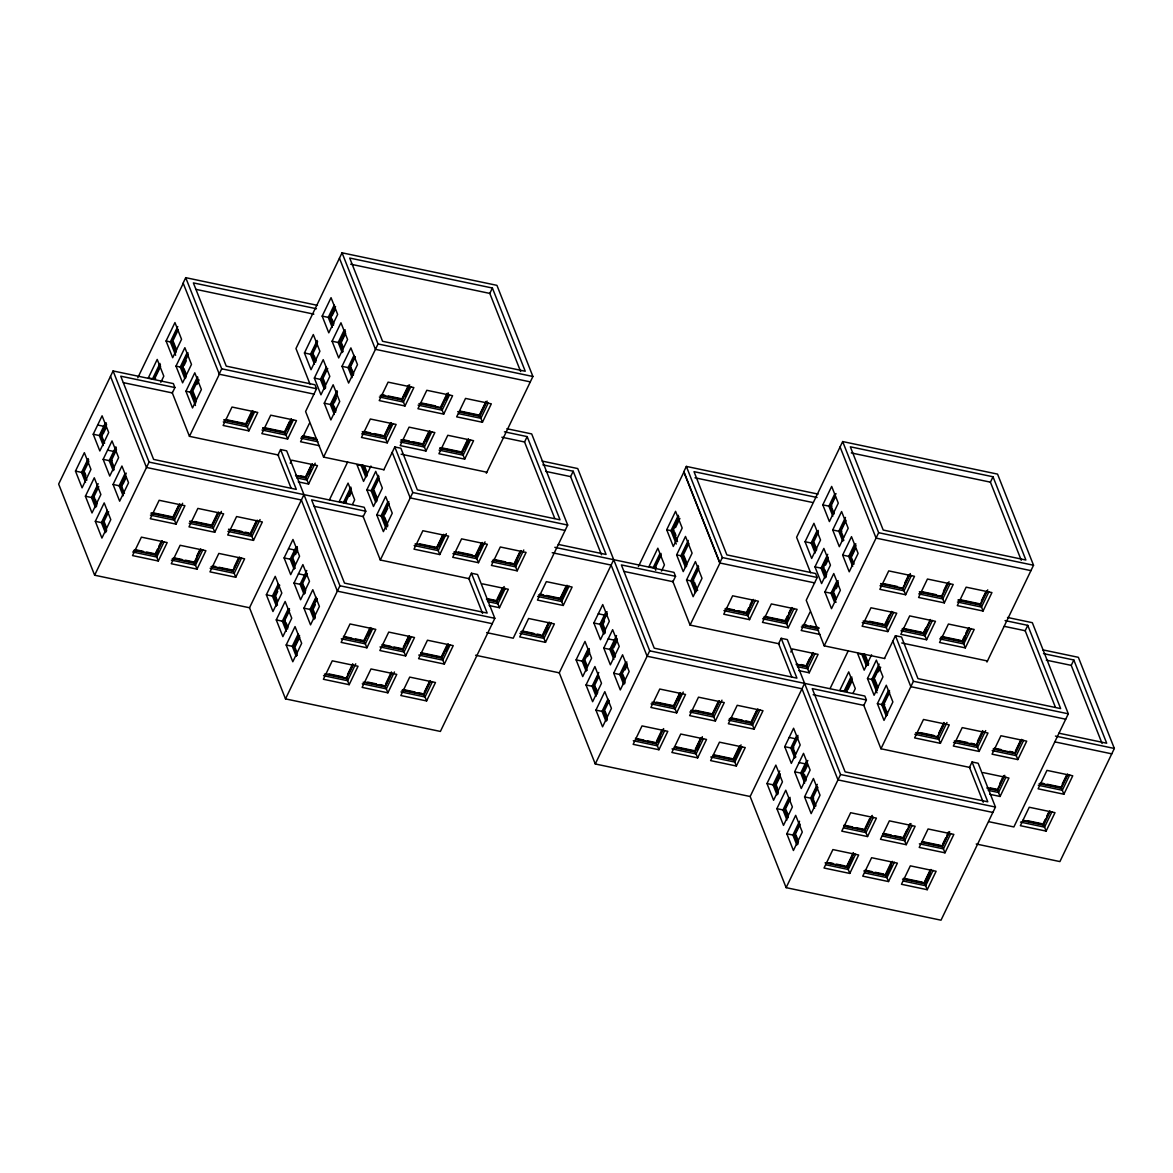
<?xml version="1.0" encoding="UTF-8"?>
<svg xmlns="http://www.w3.org/2000/svg" width="1173" height="1173" viewBox="0 0 1173 1173"><rect width="100%" height="100%" fill="white"/><g stroke="black" fill="none" stroke-linecap="round" stroke-linejoin="round"><path stroke-width="1.5" d="M123.4 382.662L172.328 392.94L174.909 387.559L173.355 383.6L113.092 370.947L58.65 484.082L94.632 575.21L249.512 607.761L285.508 698.888L440.388 731.439L494.83 618.303L477.543 574.506L471.443 573.23L468.848 578.612L482.616 613.479M75.483 471.106L84.353 452.675L90.951 469.391L82.081 487.836L75.483 471.106L82.447 472.572M93.224 434.245L102.095 415.814L108.708 432.529L99.837 450.96L93.224 434.245L100.189 435.711M88.239 458.57L81.582 472.396L85.541 482.426M105.233 423.233L99.324 435.52L103.283 445.549M85.966 479.933L82.828 471.957L88.679 459.801M103.723 443.057L100.57 435.095L106.42 422.925M88.855 461.517L83.738 472.162L86.89 480.124M106.611 424.641L101.479 435.286L104.632 443.247M103.121 433.951L106.054 427.881M317.458 305.347L185.715 277.664L183.135 283.06L219.336 374.246L189.454 436.341L278.719 455.095M137.784 377.779L183.355 283.104M85.409 496.223L94.28 477.792L100.878 494.507L92.007 512.953L85.409 496.223L92.359 497.689M103.151 459.361L112.022 440.916L118.62 457.646L109.749 476.077L103.151 459.361L110.115 460.828M166.082 341.006L174.953 322.575L181.551 339.29L172.68 357.721L166.082 341.006L172.167 342.281M98.151 483.687L91.494 497.513L95.453 507.542M115.892 446.81L109.236 460.637L113.195 470.666M96.523 506.648L92.74 497.073L97.858 486.443M114.265 469.772L110.482 460.212L116.347 448.042M98.781 486.634L93.649 497.279L96.802 505.24M116.523 449.758L111.406 460.403L113.913 466.781M152.607 378.776L159.997 363.41M177.739 326.534L170.349 341.9L175.627 355.272M160.437 364.656L153.854 378.336L155.672 378.732M175.994 352.633L171.595 341.475L177.446 329.305M154.763 378.542L160.613 366.372M178.355 329.496L172.504 341.666L176.287 351.226M160.848 382.31L163.809 376.166L157.211 359.437L148.341 377.882L153.56 378.982M95.321 521.34L104.192 502.909L110.79 519.624L101.919 538.07L95.321 521.34L102.286 522.806M113.063 484.478L121.933 466.033L128.546 482.763L119.661 501.194L113.063 484.478L120.027 485.945M175.994 366.123L184.865 347.692L191.478 364.407L182.607 382.838L175.994 366.123L181.214 367.222M107.33 510.343L101.406 522.63L105.379 532.659M125.071 473.467L119.162 485.754L123.121 495.783M106.435 531.765L102.652 522.19L107.784 511.56M123.546 493.29L120.408 485.329L126.259 473.159M108.693 511.751L103.576 522.381L106.714 530.357M125.702 476.399L121.318 485.519L124.47 493.481M122.96 484.185L125.892 478.1M186.918 353.19L180.261 367.017L184.879 378.718M185.921 377.75L181.507 366.592L188.091 352.912M188.281 354.613L182.416 366.782L186.199 376.342M184.073 365.448L186.258 360.888M94.632 575.21L149.088 462.089L113.092 370.947M185.921 391.239L194.791 372.809L201.389 389.524L192.519 407.955L185.921 391.239L192.005 392.515M197.577 376.768L190.187 392.134L195.466 405.506M195.832 402.867L191.434 391.709L198.017 378.029M198.193 379.729L192.343 391.899L196.111 401.459M196.917 384.495L199.102 379.92M185.715 277.664L221.712 368.806L219.116 374.187L313.968 394.113M133.575 550.401L155.686 555.049L155.232 553.861L157.417 549.301M158.883 546.266L161.082 541.706M151.317 513.525L173.443 518.173L172.974 516.985L178.824 504.83M162.05 540.768L155.452 554.448L135.042 550.166M179.792 503.906L173.208 517.586L151.082 512.938M155.686 555.049L162.285 541.369M173.443 518.173L180.026 504.493M156.273 555.855L158.487 551.251M164.132 541.691L156.742 557.043L132.696 551.999M182.621 503.276L174.484 520.182L150.437 515.123M158.296 561.002L167.182 542.571L141.405 537.146L132.534 555.591L158.296 561.002L156.434 556.251M176.053 524.126L184.923 505.695L159.147 500.284L150.276 518.715L176.053 524.126L174.015 518.994M224.175 420.301L246.286 424.949L245.817 423.761L251.667 411.591M252.635 410.667L246.051 424.347L223.94 419.699M246.286 424.949L252.869 411.254M249.087 421.151L253.529 411.928M254.732 411.576L247.342 426.943L223.281 421.884M248.896 430.887L257.767 412.456L232.005 407.046L223.119 425.476L248.896 430.887L246.873 425.755M486.326 473.291L532.909 376.489L496.927 285.347L342.047 252.811L295.963 348.542L309.965 383.996M196.873 555.914L199.791 549.829M190.041 521.662L212.152 526.31L211.683 525.123L217.548 512.968M200.759 548.905L194.175 562.585L173.765 558.304M218.515 512.029L211.917 525.724L189.806 521.076M172.299 558.539L194.41 563.187L200.994 549.507M212.152 526.31L218.75 512.63M194.997 563.993L197.211 559.389M202.856 549.814L195.466 565.181L171.405 560.122M221.345 511.413L213.207 528.305L189.146 523.261M197.02 569.14L205.891 550.694L180.129 545.284L171.258 563.714L197.02 569.14L195.158 564.389M214.762 532.263L223.647 513.833L197.87 508.408L189 526.853L214.762 532.263L212.738 527.132M304.437 352.985L313.308 334.54L319.906 351.27L311.036 369.7L304.437 352.985L311.402 354.437M322.179 316.109L331.05 297.678L337.648 314.393L328.777 332.824L322.179 316.109L329.144 317.575M317.179 340.434L310.522 354.261L314.481 364.29M334.188 305.097L328.264 317.384L332.238 327.414M314.921 361.797L311.769 353.835L317.619 341.666M332.663 324.936L329.51 316.959L334.642 306.314M317.077 344.906L312.678 354.026L315.83 361.988M335.551 306.505L330.434 317.15L333.572 325.126M332.076 315.816L335.009 309.745M262.899 428.424L285.01 433.072L284.54 431.884L289.658 421.254M291.359 418.805L284.775 432.485L262.664 427.837M285.01 433.072L291.593 419.391M287.81 429.289L292.238 420.066M293.455 419.714L286.065 435.08L262.004 430.022M314.349 378.102L323.22 359.656L329.818 376.386L320.947 394.817L314.349 378.102L322.267 379.759M332.091 341.226L340.962 322.795L347.575 339.51L338.689 357.941L332.091 341.226L340.009 342.883M285.508 698.888L339.95 585.767L286.667 450.828L280.582 449.552L277.986 454.933L291.095 488.144M287.62 439.025L296.49 420.594L270.714 415.183L261.843 433.614L287.62 439.025L285.596 433.893M326.358 367.09L320.449 379.378L324.408 389.407M344.1 330.214L338.191 342.501L342.149 352.53M316.446 308.748L193.369 282.898L226.242 366.137L314.994 384.773L316.549 388.732L305.596 411.518L323.587 457.089L384.114 469.801M325.464 388.512L321.695 378.952L326.812 368.307M345.287 329.906L339.437 342.076L343.205 351.636M327.722 368.498L322.604 379.143L325.757 387.105M345.463 331.622L340.346 342.267L342.868 348.645M345.654 333.337L341.255 342.457L343.146 347.237M234.131 567.087L238.515 557.967M256.257 521.091L250.406 533.26L250.875 534.448L228.764 529.8M239.483 557.043L232.899 570.723L212.489 566.442M257.224 520.167L250.641 533.847L228.53 529.214M211.023 566.676L233.134 571.31L239.717 557.63M250.875 534.448L257.459 520.768M241.579 557.952L234.189 573.318L210.128 568.26M260.054 519.551L251.931 536.442L227.87 531.398M290.215 463.262L291.696 460.183L317.472 465.593L308.587 484.038L298.279 481.868M309.437 423.306L300.567 441.752L319.467 445.725M235.744 577.263L244.614 558.832L218.838 553.421L209.967 571.852L235.744 577.263L233.867 572.527M253.485 540.401L262.356 521.956L236.594 516.545L227.709 534.991L253.485 540.401L251.462 535.255M324.261 403.219L333.147 384.773L339.745 401.489L330.874 419.934L324.261 403.219L331.226 404.67M342.017 366.343L350.888 347.912L357.486 364.627L348.616 383.058L342.017 366.343L348.982 367.809M337.018 390.668L330.361 404.494L334.32 414.524M354.026 355.331L348.102 367.618L352.061 377.647M334.76 412.031L331.607 404.069L337.457 391.899M352.501 375.169L349.349 367.193L354.466 356.548M336.915 395.14L332.516 404.26L335.669 412.222M355.39 356.739L350.258 367.384L353.41 375.36M334.173 402.926L336.358 398.365M311.373 464.728L305.523 476.898L305.977 478.085L295.772 475.93M312.341 463.804L305.742 477.484L295.537 475.344M305.977 478.085L312.575 464.405M308.778 474.288L311.006 469.684M315.17 463.188L307.033 480.08L296.725 477.91M249.512 607.761L303.968 494.625M323.587 457.089L378.029 343.953L342.047 252.811M266.359 594.784L275.23 576.354L281.828 593.069L272.957 611.514L266.359 594.784L274.277 596.456M284.101 557.923L292.971 539.477L299.57 556.207L290.699 574.638L284.101 557.923L291.065 559.389M278.368 583.787L272.444 596.075L276.403 606.104M296.109 546.911L290.186 559.198L294.144 569.228M277.473 605.209L273.69 595.635L278.807 585.004M295.215 568.333L291.432 558.773L297.297 546.603M279.731 585.195L274.599 595.825L277.121 602.204M297.473 548.319L292.356 558.964L294.863 565.342M277.414 600.811L275.523 596.031L277.708 591.456M295.464 554.594L297.649 550.034M329.481 499.742L347.663 461.957M276.271 619.901L285.142 601.47L291.74 618.186L282.869 636.631L276.271 619.901L283.236 621.367M294.012 583.04L302.883 564.594L309.496 581.324L300.611 599.755L294.012 583.04L300.977 584.506M288.279 608.89L282.356 621.191L286.329 631.221M306.769 570.489L300.112 584.315L304.071 594.344M286.755 628.728L283.602 620.752L289.467 608.596M305.127 593.45L301.358 583.89L306.476 573.245M289.643 610.312L284.526 620.942L287.664 628.919M307.385 573.436L302.267 584.081L305.42 592.042M343.469 502.455L350.859 487.088M351.299 488.335L344.715 502.015L346.548 502.411M345.624 502.22L351.475 490.05M349.466 496.326L351.665 491.766M390.023 423.57L384.172 435.726L384.641 436.913L362.516 432.265M380.272 395.404L402.383 400.037L401.914 398.864L408.497 385.169M390.99 422.632L384.407 436.327L362.296 431.679M408.732 385.77L402.148 399.45L381.738 395.169M384.641 436.913L391.225 423.233M402.383 400.037L409.7 384.847M352.457 504.449L354.671 499.845L348.073 483.115L339.202 501.56L344.422 502.66M370.947 466.033L363.557 481.399L356.944 464.684L362.164 465.784M389.656 428.512L391.87 423.908M405.184 396.254L409.626 387.031M286.183 645.018L295.053 626.587L301.666 643.303L292.795 661.748L286.183 645.018L293.147 646.484M303.939 608.157L312.81 589.711L319.408 606.441L310.537 624.872L303.939 608.157L311.857 609.813M393.087 423.556L385.697 438.922L361.636 433.863M410.829 386.679L403.439 402.046L379.378 396.987M387.251 442.866L396.122 424.435L370.345 419.01L361.475 437.456L387.251 442.866L385.228 437.734M404.993 405.99L413.864 387.559L388.102 382.149L379.216 400.579L404.993 405.99L402.969 400.858M366.87 489.801L375.741 471.37L382.339 488.085L373.469 506.516L366.87 489.801L372.09 490.901M298.191 634.006L292.282 646.308L296.241 656.337M315.948 597.145L310.024 609.432L313.983 619.461M297.297 655.443L293.529 645.868L298.646 635.238M315.053 618.567L311.27 609.007L316.387 598.362M299.57 635.429L294.438 646.059L296.96 652.437M317.311 598.553L312.179 609.198L315.332 617.159M299.745 637.13L295.361 646.264L293.529 645.868M314.994 614.168L313.103 609.388L315.288 604.828M378.527 475.329L371.137 490.695L375.756 502.396M376.782 501.428L372.384 490.27L378.967 476.59M379.143 478.291L373.293 490.461L377.061 500.021M383.85 469.743L394.802 446.957L400.902 448.233L417.339 489.859L560.034 519.83L527.161 436.605L504.449 431.825M149.088 462.089L364.216 507.279L365.785 511.237L363.19 516.619L314.261 506.34M376.782 514.918L385.653 496.487L392.251 513.202L383.38 531.633L376.782 514.918L382.002 516.017M387.706 501.985L381.049 515.812L386.328 529.184M386.694 526.545L382.295 515.387L388.879 501.707M520.651 371.548L489.801 293.411L492.396 288.03L349.701 258.045L382.559 341.284L525.255 371.255L492.396 288.03M389.055 503.408L383.204 515.577L387.618 526.736M384.847 514.243L387.779 508.173M428.746 431.708L422.896 443.863L423.365 445.051L401.239 440.403M447.221 393.307L440.637 406.987L441.107 408.175L418.981 403.527M429.714 430.77L423.13 444.45L401.005 439.816M447.456 393.908L440.872 407.588L420.462 403.292M423.365 445.051L429.948 431.371M441.107 408.175L448.423 392.97M426.166 441.253L430.594 432.031M446.121 399.773L448.335 395.169M431.811 431.693L424.406 447.045L400.36 442.001M449.552 394.817L442.148 410.183L418.101 405.125M425.975 451.004L434.846 432.573L409.069 427.148L400.198 445.593L425.975 451.004L423.937 445.857M443.717 414.128L452.587 395.697L426.811 390.286L417.94 408.717L443.717 414.128L441.693 408.996M469.596 578.773L380.316 560.02L412.808 492.528L394.802 446.957M347.56 674.504L352.677 663.859M343.894 637.569L364.304 641.851L363.835 640.663L369.686 628.508M352.912 664.446L346.328 678.126L325.903 673.845M370.653 627.584L364.07 641.264L343.66 636.968M324.437 674.079L346.563 678.727L353.146 665.047M364.304 641.851L370.888 628.171M368.586 634.989L370.8 630.385M355.742 663.83L347.604 680.721L323.557 675.677M372.75 628.493L365.36 643.86L341.299 638.801M349.173 684.68L358.044 666.249L332.267 660.824L323.396 679.27L349.173 684.68L347.149 679.534M366.914 647.804L375.785 629.373L350.009 623.963L341.138 642.393L366.914 647.804L365.038 643.068M467.47 439.831L461.605 452.001L462.074 453.189L439.963 448.541M457.705 411.664L479.83 416.312L479.361 415.125L485.945 401.445M468.438 438.907L461.839 452.587L439.728 447.939M486.179 402.031L479.596 415.726L459.171 411.43M462.074 453.189L468.672 439.494M479.83 416.312L487.147 401.107M464.875 449.391L469.317 440.168M470.52 439.816L463.13 455.183L439.069 450.124M488.261 402.955L480.871 418.306L458.54 413.614M464.684 459.142L473.569 440.696L447.793 435.286L438.922 453.716L464.684 459.142L462.661 453.995M482.44 422.265L491.311 403.835L465.534 398.409L456.664 416.855L482.44 422.265L480.402 417.133M415.037 543.979L437.162 548.612L436.693 547.439L442.544 535.269M443.511 534.345L436.928 548.026L416.503 543.744M437.162 548.612L443.746 534.932M439.215 546.354L444.391 535.606M446.341 533.715L438.203 550.621L414.157 545.562M439.772 554.565L448.643 536.134L422.866 530.724L413.996 549.155L439.772 554.565L437.734 549.433M385.55 684.152L391.401 671.997M403.292 647.276L408.409 636.646M391.635 672.584L385.052 686.264L364.627 681.982M409.377 635.707L402.794 649.402L382.369 645.106M363.161 682.217L385.287 686.865L391.87 673.17M382.603 645.693L403.028 649.989L409.612 636.309M407.31 643.127L409.524 638.508M394.465 671.968L386.328 688.859L362.281 683.8M411.474 636.631L404.069 651.983L380.023 646.939M387.896 692.818L396.767 674.372L370.991 668.962L362.12 687.393L387.896 692.818L385.858 687.671M405.638 655.942L414.509 637.511L388.732 632.086L379.861 650.531L405.638 655.942L403.761 651.206M554.756 518.422L524.566 441.986L527.161 436.605M481.267 543.407L475.402 555.562L475.871 556.75L453.76 552.102M482.22 542.483L475.637 556.163L455.227 551.867M475.871 556.75L482.455 543.07M478.672 552.952L476.458 557.571L478.481 562.703L452.719 557.292L461.59 538.862L487.352 544.272L478.481 562.703M480.153 549.888L483.115 543.744M485.065 541.853L476.927 558.759L452.866 553.7M424.259 692.29L429.391 681.645M421.327 653.83L441.752 658.126L441.283 656.939L447.133 644.769M430.344 680.721L423.761 694.401L403.351 690.105M448.101 643.845L441.517 657.525L421.092 653.244M401.884 690.354L423.996 694.988L430.579 681.308M441.752 658.126L448.335 644.446M446.019 651.25L448.247 646.646M432.441 681.63L425.051 696.997L400.99 691.938M450.183 644.754L442.793 660.12L418.746 655.077M426.605 700.941L435.476 682.51L409.714 677.1L400.843 695.53L426.605 700.941L424.582 695.809M444.362 664.079L453.233 645.634L427.456 640.223L418.585 658.654L444.362 664.079L442.485 659.329M497.117 599.051L502.235 588.406M519.976 551.545L514.126 563.7L514.595 564.887L492.484 560.239M503.202 587.482L496.619 601.163L486.414 599.022M520.944 550.606L514.361 564.301L493.95 560.005M486.648 599.608L496.853 601.764L504.17 586.559M514.595 564.887L521.179 551.207M498.906 599.506L503.349 590.283M517.396 561.09L515.182 565.709L517.205 570.84L491.428 565.43L500.299 546.985L526.076 552.41L517.205 570.84M505.299 588.391L497.895 603.758L487.587 601.588M523.774 549.99L515.651 566.882L491.59 561.838M489.156 605.547L499.463 607.717L508.334 589.271L482.558 583.861M601.47 554.756L570.606 476.619L573.201 471.238L542.879 464.86M506.883 428.717L531.692 433.922L567.688 525.064L513.231 638.2L486.648 632.614M548.275 623.039L542.425 635.209L542.894 636.396L520.783 631.748M538.524 594.872L560.635 599.52L560.166 598.333L565.298 587.688M549.243 622.115L542.659 635.795L522.249 631.514M566.984 585.254L560.401 598.934L539.991 594.638M542.894 636.396L549.477 622.716M560.635 599.52L567.219 585.84M545.694 632.599L547.908 627.995M567.879 586.515L561.222 600.341L563.245 605.473L537.469 600.063L546.354 581.632L572.116 587.043L563.245 605.473M551.339 623.024L543.949 638.391L519.888 633.347M569.081 586.163L561.691 601.529L537.63 596.471M545.504 642.349L554.374 623.904L528.598 618.494L519.727 636.924L545.504 642.349L543.48 637.203M983.238 802.229L969.485 767.362L972.065 761.981L978.165 763.256L995.452 807.053L941.01 920.189L786.13 887.653L750.148 796.511L595.268 763.975L559.272 672.833L613.728 559.697M576.119 659.871L584.99 641.426L591.588 658.156L582.717 676.586L576.119 659.871L583.069 661.323M593.861 622.995L602.731 604.564L609.33 621.279L600.459 639.71L593.861 622.995L600.825 624.461M588.113 648.86L582.204 661.147L586.163 671.176M605.869 611.983L599.946 624.271L603.904 634.3M587.233 670.282L583.45 660.722L589.301 648.552M604.975 633.405L601.192 623.845L607.042 611.69M589.491 650.267L584.359 660.912L586.881 667.29M607.233 613.391L602.116 624.036L605.253 632.012M587.468 656.543L589.667 651.983M604.916 629.007L603.025 624.227L604.491 621.191M818.08 494.097L686.352 466.414L683.756 471.81L719.738 562.952L814.59 582.878M638.42 566.53L683.976 471.854L719.973 562.996L690.076 625.092L779.341 643.845M586.031 684.988L594.902 666.543L601.5 683.273L592.629 701.703L586.031 684.988L592.995 686.44M603.772 648.112L612.643 629.681L619.241 646.396L610.371 664.827L603.772 648.112L610.737 649.578M666.704 529.756L675.575 511.325L682.187 528.041L673.302 546.486L666.704 529.756L671.924 530.856M598.773 672.437L592.116 686.264L596.089 696.293M616.529 635.561L609.872 649.387L613.831 659.417M596.514 693.8L593.362 685.838L598.494 675.193M614.256 656.939L611.118 648.962L616.236 638.317M598.67 676.909L594.286 686.029L597.424 693.991M617.145 638.508L612.027 649.153L615.18 657.129M613.67 647.819L617.335 640.223M653.229 567.527L659.886 553.7M678.361 515.299L670.971 530.651L676.249 544.037M655.736 570.283L654.475 567.102L661.059 553.421M676.63 541.383L672.217 530.225L678.8 516.545M655.384 567.292L661.235 555.122M678.991 518.261L673.126 530.416L677.539 541.574M675.516 527.571L679.9 518.451M661.484 571.06L664.431 564.917L657.833 548.202L648.962 566.632L654.182 567.732M595.943 710.105L604.813 691.659L611.426 708.389L602.555 726.82L595.943 710.105L603.875 711.762M613.699 673.229L622.57 654.798L629.168 671.513L620.297 689.944L613.699 673.229L620.649 674.695M676.63 554.873L685.501 536.442L692.099 553.157L683.229 571.603L676.63 554.873L681.85 555.973M607.951 699.093L602.042 711.381L606.001 721.41M625.693 662.217L619.784 674.504L623.743 684.533M607.057 720.515L603.289 710.955L608.406 700.31M626.881 661.909L621.03 674.079L624.813 683.639M609.315 700.501L604.198 711.146L607.35 719.108M627.071 663.625L621.939 674.27L625.092 682.246M625.048 669.9L627.247 665.34M688.287 540.416L680.897 555.767L685.516 567.483M686.542 566.5L682.143 555.342L687.994 543.187M688.903 543.378L683.053 555.533L686.821 565.093M554.814 547.322L673.976 572.365L675.545 576.31L672.95 581.705L624.021 571.427M595.268 763.975L649.71 650.839L577.732 468.555L542.131 461.077M686.542 579.99L695.413 561.559L702.011 578.274L693.14 596.705L686.542 579.99L691.762 581.09M698.199 565.533L690.809 580.884L695.428 592.6M696.454 591.617L692.055 580.459L698.639 566.779M698.815 568.494L692.964 580.65L696.747 590.21M719.738 562.952L722.333 557.556L686.352 466.414M656.587 741.101L661.704 730.456M651.953 702.29L674.064 706.938L673.595 705.75L679.446 693.58M662.672 729.533L656.088 743.213L635.663 738.917M680.413 692.656L673.83 706.337L653.42 702.055M635.898 739.518L656.323 743.799L663.639 728.594M674.064 706.938L680.648 693.243M658.376 741.541L660.604 736.937M678.346 700.061L681.308 693.917M664.768 730.442L657.364 745.808L633.317 740.75M683.243 692.026L675.12 708.932L651.059 703.873M658.933 749.752L667.804 731.322L642.027 725.911L633.156 744.342L658.933 749.752L657.056 745.016M676.674 712.876L685.545 694.445L659.769 689.035L650.898 707.466L676.674 712.876L674.651 707.744M724.797 609.051L746.922 613.699L746.453 612.511L748.638 607.951M750.104 604.901L752.304 600.341M753.271 599.418L746.688 613.098L726.263 608.816M746.922 613.699L753.506 600.019M747.494 614.505L749.708 609.901M755.353 600.327L747.963 615.693L723.917 610.649M749.532 619.652L758.403 601.206L732.626 595.796L723.756 614.227L749.532 619.652L747.656 614.901M986.948 662.056L1033.53 565.239L997.549 474.112L842.669 441.561L796.599 537.307L810.587 572.747M695.31 749.224L700.428 738.594M718.169 701.718L712.319 713.873L712.788 715.061L690.662 710.413M701.395 737.656L694.812 751.35L674.387 747.054M719.137 700.794L712.554 714.474L692.129 710.178M674.622 747.641L695.046 751.937L702.363 736.732M712.788 715.061L719.372 701.381M697.099 749.679L699.313 745.075M703.477 738.579L696.088 753.931L672.041 748.887M721.967 700.164L713.829 717.07L689.783 712.011M697.656 757.89L706.527 739.459L680.751 734.034L671.88 752.48L697.656 757.89L695.78 753.139M715.398 721.014L724.269 702.583L698.492 697.173L689.621 715.603L715.398 721.014L713.36 715.882M805.059 541.735L813.93 523.305L820.528 540.02L811.657 558.451L805.059 541.735L812.024 543.202M822.801 504.859L831.672 486.428L838.284 503.144L829.399 521.574L822.801 504.859L829.766 506.325M817.068 530.724L811.159 543.011L815.118 553.04M834.809 493.848L828.9 506.149L832.859 516.179M815.543 550.548L812.405 542.586L818.255 530.416M833.285 513.686L830.147 505.71L835.997 493.554M818.431 532.131L813.314 542.776L816.467 550.753M835.44 496.78L831.056 505.9L834.208 513.877M763.52 617.189L785.631 621.837L785.162 620.649L787.362 616.089M788.828 613.039L791.027 608.479M791.98 607.555L785.397 621.235L764.987 616.954M785.631 621.837L792.215 608.142M786.218 622.643L788.432 618.039M794.077 608.464L786.687 623.831L762.626 618.772M814.971 566.852L823.857 548.421L830.455 565.137L821.584 583.567L814.971 566.852L821.936 568.319M832.727 529.976L841.598 511.545L848.196 528.261L839.325 546.691L832.727 529.976L839.692 531.442M786.13 887.653L840.572 774.517L787.303 639.578L781.203 638.303L778.608 643.684L791.716 676.894M788.241 627.79L797.112 609.344L771.35 603.934L762.479 622.364L788.241 627.79L786.379 623.039M827.727 554.301L821.071 568.128L825.03 578.157M845.469 517.44L838.812 531.266L842.771 541.296M817.082 497.513L694.005 471.649L726.864 554.888L815.616 573.538L817.185 577.483L806.218 600.268L824.208 645.839L884.735 658.552M826.085 577.263L822.317 567.703L827.434 557.058M843.842 540.386L840.059 530.826L845.176 520.182M828.358 557.248L823.226 567.893L826.379 575.87M846.1 520.372L840.968 531.017L843.49 537.395M825.601 565.049L827.801 560.489M734.019 757.362L739.151 746.717M756.893 709.856L751.043 722.011L751.512 723.198L729.386 718.55M740.104 745.793L733.521 759.474L713.111 755.192M757.861 708.917L751.277 722.612L730.852 718.316M713.345 755.779L733.755 760.075L741.072 744.87M751.512 723.198L758.095 709.518M735.075 759.356L740.251 748.594M742.201 746.702L734.811 762.069L710.75 757.01M759.943 709.841L752.553 725.193L728.506 720.149M790.837 652.012L792.318 648.933L818.094 654.358L809.223 672.789L798.916 670.619M810.059 612.071L801.188 630.502L820.088 634.476M736.365 766.028L745.236 747.582L719.474 742.172L710.603 760.603L736.365 766.028L734.342 760.881M754.122 729.151L762.993 710.721L737.216 705.296L728.345 723.741L754.122 729.151L752.084 724.02M824.898 591.969L833.768 573.538L840.367 590.254L831.496 608.684L824.898 591.969L831.862 593.435M842.639 555.093L851.51 536.662L858.108 553.377L849.237 571.808L842.639 555.093L849.604 556.559M836.906 580.958L830.983 593.245L834.282 601.602M854.648 544.081L848.739 556.383L852.698 566.412M836.012 602.379L832.229 592.82L838.094 580.65M853.123 563.92L849.985 555.943L855.835 543.788M838.27 582.365L833.153 593.01L835.66 599.388M856.011 545.489L850.894 556.134L854.047 564.11M836.261 588.641L838.446 584.081M855.469 548.729L851.803 556.325L849.985 555.943M809.795 658.053L806.144 665.648L806.613 666.836L796.408 664.695M812.962 652.555L806.379 666.249L796.174 664.094M806.613 666.836L813.197 653.156M815.059 653.478L807.654 668.83L797.347 666.675M750.148 796.511L804.59 683.375M824.208 645.839L878.65 532.703L842.669 441.561M766.981 783.549L775.852 765.104L782.45 781.834L773.579 800.265L766.981 783.549L773.945 785.001M784.722 746.673L793.593 728.242L800.191 744.958L791.32 763.388L784.722 746.673L792.64 748.345M779.722 770.998L773.066 784.825L777.039 794.854M796.731 735.662L790.822 747.949L794.781 757.978M778.095 793.96L774.312 784.4L779.444 773.755M795.837 757.084L792.068 747.524L797.919 735.354M780.353 773.945L775.236 784.59L778.373 792.552M798.095 737.069L792.977 747.714L795.499 754.092M777.406 787.963L776.145 784.781L779.81 777.171M830.117 688.492L848.299 650.707M776.893 808.666L785.763 790.221L792.376 806.951L783.505 825.381L776.893 808.666L783.857 810.118M794.649 771.79L803.52 753.359L810.118 770.075L801.247 788.505L794.649 771.79L801.599 773.256M788.901 797.655L782.992 809.942L786.951 819.971M806.643 760.778L800.734 773.066L804.693 783.095M787.376 817.478L784.238 809.517L790.089 797.347M805.133 780.617L801.98 772.64L807.83 760.471M790.265 799.062L785.148 809.707L788.3 817.669M807.288 763.711L802.889 772.831L806.042 780.807M804.546 771.497L807.464 765.426M844.091 691.205L850.748 677.378M851.921 677.085L845.337 690.78L847.17 691.161M846.261 690.97L852.111 678.8M847.903 689.636L852.287 680.516M889.193 615.356L884.794 624.476L885.263 625.664L863.152 621.016M904.735 583.054L908.401 575.444M891.612 611.397L885.029 625.077L864.618 620.781M909.368 574.521L902.785 588.201L880.659 583.553M885.263 625.664L891.847 611.983M880.894 584.154L903.005 588.802L910.336 573.597M853.079 693.199L855.308 688.595L848.709 671.88L839.824 690.311L845.059 691.41M871.568 654.798L864.178 670.15L857.58 653.434L862.8 654.534M888.064 621.881L885.85 626.485L887.873 631.617L862.111 626.206L870.982 607.775L896.744 613.186L887.873 631.617M786.819 833.783L795.69 815.338L802.288 832.068L793.417 850.498L786.819 833.783L793.784 835.235M804.561 796.907L813.432 778.476L820.03 795.191L811.159 813.622L804.561 796.907L812.478 798.564M893.709 612.306L886.319 627.672L862.258 622.614M911.45 575.43L904.06 590.796L880.014 585.738M905.629 594.755L914.5 576.31L888.723 570.899L879.853 589.33L905.629 594.755L903.591 589.608M867.492 678.551L876.363 660.12L882.961 676.836L874.09 695.266L867.492 678.551L873.592 679.841M799.561 821.232L792.904 835.059L796.863 845.088M817.302 784.356L810.646 798.183L814.619 808.212M797.933 844.193L794.15 834.633L799.282 823.989M815.044 805.734L811.892 797.757L817.024 787.112M800.191 824.179L795.074 834.824L798.212 842.786M817.933 787.303L812.816 797.948L815.953 805.924M879.149 664.094L871.759 679.446L877.037 692.832M877.404 690.179L873.005 679.02L878.856 666.865M879.765 667.056L873.914 679.211L877.697 688.771M884.471 658.493L895.439 635.707L901.524 636.998L917.96 678.61L1060.656 708.595L1027.783 625.356L1005.07 620.576M878.489 671.806L880.688 667.246M649.71 650.839L864.853 696.044L866.407 699.988L863.812 705.384L813.153 694.739M877.404 703.668L886.289 685.237L892.888 701.953L884.017 720.383L877.404 703.668L882.639 704.768M888.328 690.736L881.671 704.562L886.289 716.263M887.331 715.295L882.917 704.137L889.501 690.457M1021.272 560.298L990.423 482.162L993.018 476.781L850.322 446.796L883.196 530.035L1025.891 560.02L993.018 476.781M889.691 692.173L883.841 704.328L887.609 713.888M925.717 628.054L923.518 632.614L923.987 633.801L901.876 629.153M943.459 591.192L947.124 583.582M930.336 619.52L923.752 633.215L903.342 628.919M948.077 582.658L941.494 596.339L919.383 591.691M923.987 633.801L930.57 620.121M919.617 592.292L941.728 596.925L949.045 581.735M926.787 630.004L924.573 634.622L926.597 639.754L900.82 634.344L909.691 615.898L935.468 621.323L926.597 639.754M932.432 620.444L925.042 635.81L900.981 630.751M950.174 583.567L942.784 598.934L918.723 593.875M944.338 602.878L953.209 584.447L927.447 579.037L918.576 597.468L944.338 602.878L942.315 597.746M970.218 767.523L880.952 748.77L913.43 681.278L895.439 635.707M853.299 852.61L846.715 866.29L847.185 867.477L825.074 862.829M865.19 827.903L869.589 818.783M853.533 853.196L846.95 866.891L826.54 862.595M871.29 816.335L864.692 830.015L844.281 825.733M847.185 867.477L853.768 853.797M844.516 826.32L864.926 830.601L872.243 815.411M847.771 868.299L852.947 857.536M855.63 854.12L848.24 869.486L825.895 864.78M873.372 817.244L865.982 832.61L843.651 827.918M849.795 873.43L858.665 855L832.903 849.575L824.033 868.02L849.795 873.43L847.302 867.111M867.536 836.554L876.422 818.124L850.645 812.713L841.774 831.144L867.536 836.554L865.513 831.422M964.441 636.191L962.241 640.751L962.71 641.939L940.585 637.291M965.892 633.156L968.092 628.596M981.449 600.84L985.833 591.72M969.059 627.658L962.476 641.338L942.051 637.056M986.801 590.796L980.217 604.476L958.106 599.828M962.71 641.939L969.294 628.259M958.341 600.415L980.452 605.063L987.769 589.858M963.282 642.745L965.511 638.141M971.156 628.581L963.751 643.933L939.705 638.889M988.898 591.705L981.508 607.071L957.447 602.013M965.32 647.892L974.191 629.461L948.414 624.036L939.544 642.481L965.32 647.892L963.444 643.141M983.062 611.016L991.933 592.585L966.156 587.174L957.285 605.605L983.062 611.016L981.039 605.884M938.781 733.14L943.898 722.509M944.133 723.096L937.55 736.776L917.139 732.495M915.673 732.729L937.784 737.377L944.368 723.697M946.963 722.48L938.84 739.371L914.779 734.313M940.394 743.33L949.265 724.885L923.488 719.474L914.617 737.905L940.394 743.33L938.371 738.184M891.289 862.272L885.439 874.428L885.908 875.615L863.797 870.967M903.914 836.041L906.846 829.956M908.313 826.921L909.764 823.871M892.257 861.334L885.674 875.014L865.263 870.733M909.999 824.472L903.415 838.152L883.005 833.856M885.908 875.615L892.492 861.935M883.24 834.458L903.65 838.739L910.966 823.534M886.495 876.422L891.671 865.674M894.354 862.258L886.964 877.609L864.618 872.917M912.095 825.381L904.706 840.748L882.36 836.056M888.518 881.568L897.389 863.137L871.612 857.712L862.741 876.158L888.518 881.568L886.026 875.249M906.26 844.692L915.131 826.261L889.369 820.851L880.483 839.282L906.26 844.692L904.236 839.56M1055.377 707.187L1025.202 630.737L1027.783 625.356M977.505 741.277L982.622 730.632M982.857 731.234L976.273 744.914L955.848 740.632M954.382 740.867L976.508 745.515L983.091 731.82M985.687 730.603L977.549 747.509L953.502 742.45M979.118 751.453L987.989 733.022L962.212 727.612L953.341 746.043L979.118 751.453L977.08 746.321M930.013 870.395L924.163 882.565L924.632 883.753L902.506 879.105M942.637 844.164L945.555 838.094M947.022 835.044L948.488 832.009M930.981 869.472L924.397 883.152L903.972 878.87M948.722 832.595L942.139 846.29L921.729 841.994M924.632 883.753L931.215 870.058M921.963 842.595L942.374 846.877L949.69 831.672M925.952 883.02L930.38 873.812M933.078 870.381L925.673 885.747L903.342 881.055M950.819 833.519L943.429 848.871L919.368 843.827M927.242 889.706L936.113 871.26L910.336 865.85L901.465 884.281L927.242 889.706L924.735 883.372M944.983 852.83L953.854 834.399L928.078 828.974L919.207 847.419L944.983 852.83L942.96 847.698M999.939 783.241L1003.589 775.646M1015.481 750.94L1020.613 740.295M1003.824 776.233L997.241 789.928L987.036 787.772M1021.58 739.371L1014.982 753.051L994.572 748.755M987.27 788.373L997.475 790.514L1004.792 775.309M993.106 748.99L1015.217 753.638L1021.815 739.958M1005.921 777.156L998.531 792.508L988.223 790.353M1023.662 740.28L1016.273 755.647L992.211 750.588M989.777 794.297L1000.085 796.467L1008.956 778.036L983.194 772.611M1017.827 759.591L1026.712 741.16L1000.936 735.75L992.065 754.18L1017.827 759.591L1015.803 754.459M1102.092 743.521L1071.242 665.37L1073.823 659.988L1043.501 653.625M1007.504 617.467L1032.328 622.687L1068.31 713.814L1013.868 826.95L989.044 821.745M1045.246 819.399L1043.046 823.959L1043.515 825.147L1023.105 820.851M1046.712 816.364L1048.911 811.804M1062.254 784.048L1066.653 774.928M1049.864 810.866L1043.281 824.56L1022.871 820.264M1067.621 774.004L1061.037 787.684L1040.612 783.388M1043.515 825.147L1050.099 811.467M1039.146 783.623L1061.272 788.271L1067.855 774.591M1051.961 811.789L1044.571 827.141L1020.51 822.097M1069.703 774.913L1062.313 790.279L1038.266 785.221M1046.125 831.1L1054.996 812.669L1029.234 807.244L1020.363 825.689L1046.125 831.1L1044.102 825.968M1063.882 794.224L1072.752 775.793L1046.976 770.382L1038.105 788.813L1063.882 794.224L1061.844 789.092M1042.753 649.842L1078.368 657.32L1114.35 748.462L1059.908 861.583L976.229 844.003M350.668 264.189L489.801 293.411M329.51 316.959L331.343 317.34M196.14 289.408L313.851 314.144M378.029 343.953L532.909 376.489M530.313 381.885L375.433 349.334L339.452 258.207M851.305 452.939L990.423 482.162M311.769 353.835L313.602 354.217M349.349 367.193L351.182 367.574M171.595 341.475L173.413 341.856L176.566 349.833M321.695 378.952L323.513 379.334L325.405 384.114M381.504 394.568L384.905 395.286M388.307 396.005L401.914 398.864M421.928 403.057L435.535 405.917M460.637 411.195L479.361 415.125M221.712 368.806L316.549 388.732M181.507 366.592L183.34 366.973M830.147 505.71L831.965 506.091M501.853 437.221L524.566 441.986M694.973 477.792L812.698 502.513M331.607 404.069L333.44 404.45M878.65 532.703L1033.53 565.239M174.909 387.559L120.746 376.181L153.619 459.42L296.314 489.39L280.582 449.552M191.434 391.709L193.252 392.09L196.404 400.066M1030.95 570.635L876.07 538.099L840.073 446.957M840.059 530.826L841.891 531.208M363.762 431.444L370.565 432.866M373.967 433.585L382.471 435.374M402.471 439.582L409.274 441.004M412.691 441.722L421.195 443.511M441.195 447.705L459.904 451.634M545.636 471.37L570.606 476.619M401.137 454.215L486.839 472.22M812.405 542.586L814.223 542.967L816.745 549.345M225.407 419.465L245.817 423.761M264.13 427.602L284.54 431.884M302.839 435.74L316.461 438.599M303.074 436.327L316.695 439.186M301.608 436.561L316.93 439.787M300.728 438.159L317.912 441.766M672.217 530.225L674.05 530.607M822.317 567.703L824.15 568.084M883.826 583.685L897.433 586.544M922.55 591.808L936.157 594.667M961.274 599.946L979.983 603.875L980.452 605.063M97.667 425.022L104.632 426.488M412.808 492.528L567.688 525.064M722.333 557.556L817.185 577.483M565.093 530.46L410.213 497.909L392.222 452.353M372.384 490.27L374.202 490.651L377.354 498.628M682.143 555.342L683.962 555.723L686.484 562.102M300.405 475.827L303.807 476.546M100.57 435.095L102.403 435.476M1004.235 626.338L1025.202 630.737M832.229 592.82L834.062 593.201L835.953 597.981M558.26 544.419L606.074 554.462L573.201 471.238M107.579 450.139L114.543 451.605M654.475 567.102L656.308 567.483M365.785 511.237L311.622 499.859L344.481 583.098L487.176 613.068L471.443 573.23M675.545 576.31L621.382 564.931L654.241 648.17L796.936 678.141L781.203 638.303M382.295 515.387L384.128 515.768M692.055 580.459L693.888 580.84M552.219 552.718L611.133 565.093L647.115 656.235L801.995 688.771L837.991 779.898L992.871 812.449M110.482 460.212L112.315 460.593M869.486 621.265L883.093 624.124M903.107 628.332L921.817 632.262M941.816 636.47L960.54 640.399M1046.272 660.135L1071.242 665.37M901.773 642.98L987.461 660.986M82.828 471.957L84.647 472.352L85.908 475.534M419.67 543.861L436.693 547.439M458.394 551.999L472.001 554.858M493.716 559.418L505.622 561.911M509.023 562.629L512.425 563.348M726.028 608.215L734.533 610.004M737.934 610.722L746.453 612.511M764.752 616.353L785.162 620.649M803.476 624.491L806.877 625.209M810.279 625.913L818.783 627.702M803.71 625.077L819.018 628.303M802.244 625.312L817.552 628.537M801.35 626.91L818.534 630.517M120.408 485.329L122.227 485.71M864.912 654.285L863.093 653.904L867.492 665.062M92.74 497.073L94.573 497.469M154.25 513.056L172.974 516.985M194.674 521.545L211.683 525.123M233.398 529.683L241.902 531.472M245.304 532.19L248.705 532.909M539.756 594.051L543.158 594.77M546.559 595.473L560.166 598.333M288.529 548.7L295.493 550.166M598.289 613.772L605.253 615.239M913.43 681.278L1068.31 713.814M1065.714 719.21L910.835 686.674L892.844 641.103M873.005 679.02L874.838 679.402L877.976 687.378M487.88 598.787L496.384 600.576L496.853 601.764M801.042 664.578L804.443 665.296M291.432 558.773L293.265 559.154L295.156 563.934M601.192 623.845L603.025 624.227M102.652 522.19L104.485 522.586L106.376 527.366M1058.896 733.184L1106.696 743.227L1073.823 659.988M298.455 573.817L305.42 575.283M608.215 638.889L615.18 640.355M339.95 585.767L494.83 618.303M1055.436 736.072L1114.35 748.462M866.407 699.988L812.244 688.61L845.117 771.849L987.798 801.819L972.065 761.981M882.917 704.137L884.75 704.518M492.235 623.684L337.355 591.148L301.373 500.006L146.493 467.47L110.497 376.328M1054.63 741.835L1111.755 753.843M301.358 583.89L303.177 584.271M611.118 648.962L612.936 649.343M134.807 549.58L143.311 551.354M146.713 552.072L155.232 553.861M173.531 557.703L182.035 559.492M185.437 560.21L193.941 561.999L194.41 563.187M212.254 565.841L215.656 566.559M219.058 567.277L232.665 570.137L233.134 571.31M522.014 630.913L533.92 633.42M537.322 634.138L540.724 634.857M273.69 595.635L275.523 596.031M583.45 660.722L585.283 661.103L587.174 665.883M920.306 732.612L933.913 735.471M959.015 740.75L967.534 742.538M970.936 743.257L974.338 743.961M994.337 748.169L1001.141 749.591M1009.645 751.38L1013.047 752.098M311.27 609.007L313.103 609.388M475.608 655.252L559.272 672.833M283.602 620.752L285.435 621.147M593.362 685.838L595.195 686.22M343.425 636.382L351.929 638.171M355.331 638.874L363.835 640.663M382.134 644.52L390.653 646.308M394.055 647.012L402.559 648.801L403.028 649.989M420.858 652.643L441.283 656.939M656.587 702.172L673.595 705.75M695.31 710.31L710.618 713.521M730.618 717.729L742.524 720.222M745.925 720.94L749.342 721.659M1040.378 782.802L1043.779 783.52M1047.181 784.224L1060.803 787.098L1061.272 788.271M789.165 737.45L796.13 738.917M990.203 787.904L997.006 789.326L997.475 790.514M792.068 747.524L793.886 747.905M603.289 710.955L605.121 711.337L606.998 716.116M799.077 762.567L806.042 764.034M840.572 774.517L995.452 807.053M801.98 772.64L803.813 773.022M329.085 673.962L342.692 676.821M367.794 682.1L376.298 683.888M379.715 684.607L383.116 685.311M403.116 689.519L415.022 692.026M418.424 692.73L421.825 693.448M635.443 738.33L643.948 740.119M647.349 740.823L655.854 742.612L656.323 743.799M675.853 746.82L694.577 750.749L695.046 751.937M714.577 754.957L733.286 758.887L733.755 760.075M1027.739 820.748L1041.345 823.607M774.312 784.4L776.145 784.781M811.892 797.757L813.725 798.139M784.238 809.517L786.071 809.898L787.948 814.678M844.047 825.132L852.551 826.921M855.953 827.639L864.457 829.428L864.926 830.601M884.471 833.622L891.275 835.059M894.676 835.777L903.181 837.551L903.65 838.739M923.195 841.759L941.904 845.689L942.374 846.877M794.15 834.633L795.983 835.015L798.505 841.393M829.707 862.712L833.109 863.431M836.51 864.149L845.015 865.938M865.029 870.146L871.832 871.568M875.234 872.287L883.738 874.076M903.738 878.269L922.462 882.199M1014.748 752.45L1015.217 753.638M941.259 595.752L941.728 596.925M998.062 791.32L1000.085 796.467M976.039 744.327L976.508 745.515M902.55 587.614L903.005 588.802M937.315 736.189L937.784 737.377M865.542 655.883L868.694 663.859M864.002 654.094L868.401 665.252M861.847 654.329L866.466 666.044M824.78 569.682L826.657 574.462M863.592 704.812L880.952 748.77M807.2 667.657L809.223 672.789M804.443 774.62L806.32 779.4M674.68 532.205L675.941 535.387M694.519 582.438L697.656 590.415M672.73 581.134L690.076 625.092M613.567 650.942L615.458 655.722M622.863 674.46L624.754 679.24M595.825 687.818L597.717 692.598M497.587 602.966L499.463 607.717M331.974 318.939L333.865 323.719M351.812 369.172L353.703 373.952M364.92 467.133L366.812 471.913M384.759 517.366L387.896 525.328M363.366 465.344L367.149 474.904M362.457 465.153L366.87 476.311M361.211 465.578L365.829 477.279M314.232 355.815L316.123 360.595M334.07 406.034L335.947 410.829M362.97 516.047L380.316 560.02M423.526 693.815L423.996 694.988M306.564 478.892L308.587 484.038M384.817 685.677L385.287 686.865M346.094 677.539L346.563 678.727M303.807 585.87L305.698 590.649M286.065 622.731L287.957 627.511M183.97 368.571L185.862 373.351M172.094 392.369L189.454 436.341M95.204 499.053L97.08 503.833"/></g></svg>
